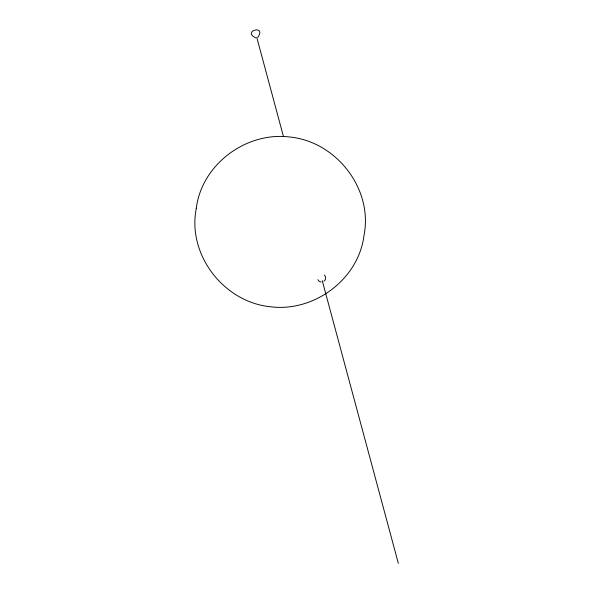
<?xml version="1.0" encoding="UTF-8"?>
<svg xmlns="http://www.w3.org/2000/svg" width="593" height="593" viewBox="0 0 593 593"><rect width="100%" height="100%" fill="white"/><g stroke="black" fill="none" stroke-linecap="round" stroke-linejoin="round"><path stroke-width="0.89" d="M323.941 281.275C325.972 279.896 326.172 276.672 324.364 275.026M257.844 37.307C266.857 24.187 241.47 31.229 255.798 37.856M321.087 282.053L319.116 281.275L317.811 279.688M256.762 37.329L283.484 136.627M322.251 280.659L398.34 563.35M196.305 208.276C186.951 254.782 224.05 302.43 270.875 306.818C314.223 312.148 358.587 279.266 363.976 235.51C373.338 189.004 336.238 141.356 289.406 136.968C246.065 131.639 201.694 164.52 196.305 208.276"/></g></svg>
